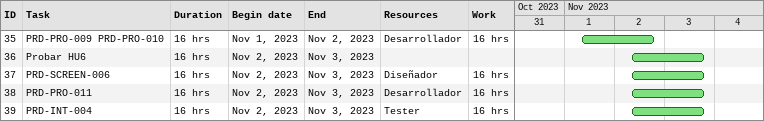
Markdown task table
| ID | Task | Duration | Start | Finish | Resources | Work (h) |
|---|---|---|---|---|---|---|
| 35 | PRD-PRO-009 PRD-PRO-010 | 16h | 2023-11-01 | 2023-11-02 | Desarrollador | 16 |
| 36 | Probar HU6 | 16h | 2023-11-02 | 2023-11-03 |  |  |
| 37 | PRD-SCREEN-006 | 16h | 2023-11-02 | 2023-11-03 | Diseñador | 16 |
| 38 | PRD-PRO-011 | 16h | 2023-11-02 | 2023-11-03 | Desarrollador | 16 |
| 39 | PRD-INT-004 | 16h | 2023-11-02 | 2023-11-03 | Tester | 16 |
